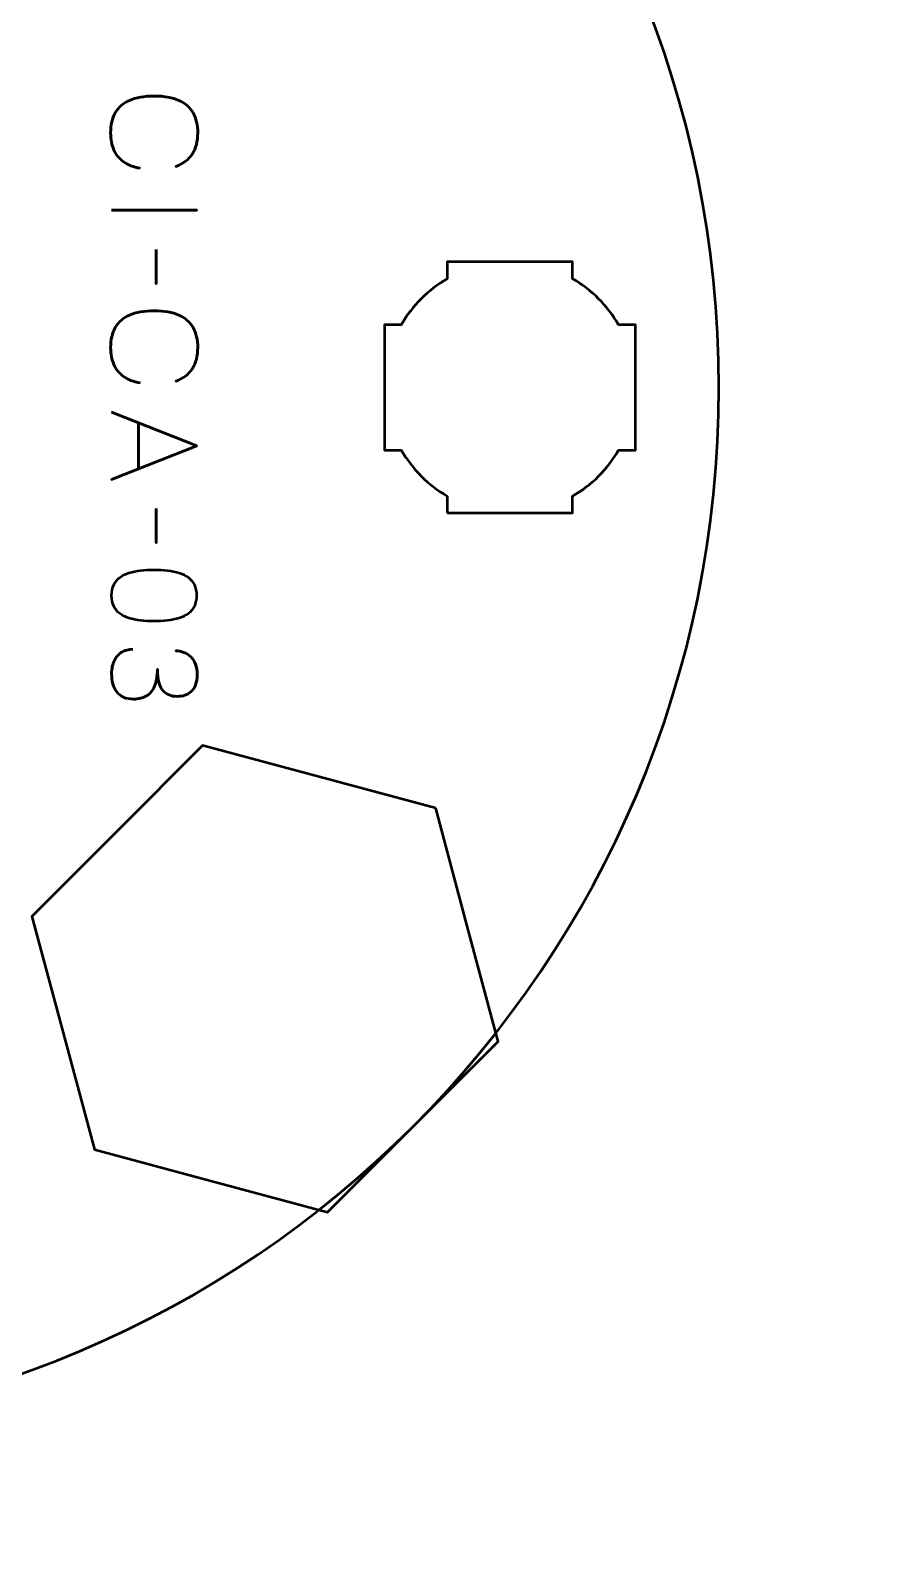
# Model space of a CAD drawing. Header units: centimetres. Extents: x -21 to 0, y -29.7 to 0.
# Drawn here: x -11.047 to -9.04, y -5.95 to -2.297 of the extents above; entities that cross this region are included whole.
import ezdxf

# ---------------------------------------------------------------- set-up
doc = ezdxf.new("R2010")
doc.units = ezdxf.units.CM
doc.header["$MEASUREMENT"] = 0
doc.layers.add('Layer 1', color=7, linetype='Continuous')

msp = doc.modelspace()

# ---------------------------------------------------------------- linework, layer by layer
at = {"layer": 'Layer 1', "color": 1, "lineweight": 53}
msp.add_open_spline([(-21.00003, -29.19995), (-21.00003, -29.19995), (-21.00003, -1.69992), (-21.00003, -1.69992), (-21.00003, -1.69992), (-21.00003, -1.61709), (-20.93286, -1.54992), (-20.85003, -1.54992), (-20.85003, -1.54992), (-20.7672, -1.54992), (-20.70003, -1.48275), (-20.70003, -1.39992), (-20.70003, -1.39992), (-20.70003, -1.31709), (-20.7672, -1.24992), (-20.85003, -1.24992), (-20.85003, -1.24992), (-20.93286, -1.24992), (-21.00003, -1.18275), (-21.00003, -1.09992), (-21.00003, -1.09992), (-21.00003, -1.09992), (-21.00003, -0.49992), (-21.00003, -0.49992), (-21.00003, -0.49992), (-21.00003, -0.22295), (-20.77694, 0.00004), (-20.49994, 0.00004), (-20.49994, 0.00004), (-20.49994, 0.00004), (-0.50008, 0.00004), (-0.50008, 0.00004), (-0.50008, 0.00004), (-0.22294, 0.00004), (0.00002, -0.22295), (0.00002, -0.49992), (0.00002, -0.49992), (0.00002, -0.49992), (0.00002, -29.19995), (0.00002, -29.19995), (0.00002, -29.19995), (0.00002, -29.47695), (-0.22294, -29.70004), (-0.50008, -29.70004), (-0.50008, -29.70004), (-0.50008, -29.70004), (-20.49994, -29.70004), (-20.49994, -29.70004), (-20.49994, -29.70004), (-20.77694, -29.70004), (-21.00003, -29.47695), (-21.00003, -29.19995)], degree=3, knots=[0, 0, 0, 0, 0.0769231, 0.0769231, 0.0769231, 0.0769231, 0.1538462, 0.1538462, 0.1538462, 0.1538462, 0.2307692, 0.2307692, 0.2307692, 0.2307692, 0.3076923, 0.3076923, 0.3076923, 0.3076923, 0.3846154, 0.3846154, 0.3846154, 0.3846154, 0.4615385, 0.4615385, 0.4615385, 0.4615385, 0.5384615, 0.5384615, 0.5384615, 0.5384615, 0.6153846, 0.6153846, 0.6153846, 0.6153846, 0.6923077, 0.6923077, 0.6923077, 0.6923077, 0.7692308, 0.7692308, 0.7692308, 0.7692308, 0.8461538, 0.8461538, 0.8461538, 0.8461538, 0.9230769, 0.9230769, 0.9230769, 0.9230769, 1, 1, 1, 1], dxfattribs=at)
at = {"layer": 'Layer 1', "color": 3, "lineweight": 53}
msp.add_open_spline([(-11.89997, -0.65), (-10.51947, -0.65), (-9.39997, -1.7695), (-9.39997, -3.15), (-9.39997, -3.15), (-9.39997, -4.5305), (-10.51947, -5.65), (-11.89997, -5.65), (-11.89997, -5.65), (-13.28047, -5.65), (-14.39997, -4.5305), (-14.39997, -3.15), (-14.39997, -3.15), (-14.39997, -1.7695), (-13.28047, -0.65), (-11.89997, -0.65)], degree=3, knots=[0, 0, 0, 0, 0.25, 0.25, 0.25, 0.25, 0.5, 0.5, 0.5, 0.5, 0.75, 0.75, 0.75, 0.75, 1, 1, 1, 1], dxfattribs=at)
at = {"layer": 'Layer 1', "color": 5, "lineweight": 53}
for points, knots in [([(-10.78449, -2.62604), (-10.80063, -2.62303), (-10.81394, -2.61776), (-10.82438, -2.61038), (-10.82438, -2.61038), (-10.83477, -2.60294), (-10.84249, -2.59344), (-10.84752, -2.58187), (-10.84752, -2.58187), (-10.85255, -2.57035), (-10.85509, -2.5568), (-10.85505, -2.54137), (-10.85505, -2.54137), (-10.85509, -2.5226), (-10.85147, -2.50666), (-10.84409, -2.49358), (-10.84409, -2.49358), (-10.83675, -2.48051), (-10.82541, -2.47054), (-10.81003, -2.46367), (-10.81003, -2.46367), (-10.79465, -2.4568), (-10.77494, -2.45337), (-10.75091, -2.45332), (-10.75091, -2.45332), (-10.72697, -2.45337), (-10.70731, -2.4568), (-10.69192, -2.46367), (-10.69192, -2.46367), (-10.67654, -2.47054), (-10.66516, -2.48051), (-10.65778, -2.49358), (-10.65778, -2.49358), (-10.65039, -2.50666), (-10.64672, -2.5226), (-10.64677, -2.54137), (-10.64677, -2.54137), (-10.64672, -2.56146), (-10.651, -2.5783), (-10.65961, -2.5918), (-10.65961, -2.5918), (-10.66822, -2.60534), (-10.68153, -2.61527), (-10.69954, -2.62152), (-10.69954, -2.62152), (-10.68153, -2.61527), (-10.66822, -2.60534), (-10.65961, -2.5918), (-10.65961, -2.5918), (-10.651, -2.5783), (-10.64672, -2.56146), (-10.64677, -2.54137), (-10.64677, -2.54137), (-10.64672, -2.5226), (-10.65039, -2.50666), (-10.65778, -2.49358), (-10.65778, -2.49358), (-10.66516, -2.48051), (-10.67654, -2.47054), (-10.69192, -2.46367), (-10.69192, -2.46367), (-10.70731, -2.4568), (-10.72697, -2.45337), (-10.75091, -2.45332), (-10.75091, -2.45332), (-10.77494, -2.45337), (-10.79465, -2.4568), (-10.81003, -2.46367), (-10.81003, -2.46367), (-10.82541, -2.47054), (-10.83675, -2.48051), (-10.84409, -2.49358), (-10.84409, -2.49358), (-10.85147, -2.50666), (-10.85509, -2.5226), (-10.85505, -2.54137), (-10.85505, -2.54137), (-10.85509, -2.5568), (-10.85255, -2.57035), (-10.84752, -2.58187), (-10.84752, -2.58187), (-10.84249, -2.59344), (-10.83477, -2.60294), (-10.82438, -2.61038), (-10.82438, -2.61038), (-10.81394, -2.61776), (-10.80063, -2.62303), (-10.78449, -2.62604)], [0, 0, 0, 0, 0.0454545, 0.0454545, 0.0454545, 0.0454545, 0.0909091, 0.0909091, 0.0909091, 0.0909091, 0.1363636, 0.1363636, 0.1363636, 0.1363636, 0.1818182, 0.1818182, 0.1818182, 0.1818182, 0.2272727, 0.2272727, 0.2272727, 0.2272727, 0.2727273, 0.2727273, 0.2727273, 0.2727273, 0.3181818, 0.3181818, 0.3181818, 0.3181818, 0.3636364, 0.3636364, 0.3636364, 0.3636364, 0.4090909, 0.4090909, 0.4090909, 0.4090909, 0.4545455, 0.4545455, 0.4545455, 0.4545455, 0.5, 0.5, 0.5, 0.5, 0.5454545, 0.5454545, 0.5454545, 0.5454545, 0.5909091, 0.5909091, 0.5909091, 0.5909091, 0.6363636, 0.6363636, 0.6363636, 0.6363636, 0.6818182, 0.6818182, 0.6818182, 0.6818182, 0.7272727, 0.7272727, 0.7272727, 0.7272727, 0.7727273, 0.7727273, 0.7727273, 0.7727273, 0.8181818, 0.8181818, 0.8181818, 0.8181818, 0.8636364, 0.8636364, 0.8636364, 0.8636364, 0.9090909, 0.9090909, 0.9090909, 0.9090909, 0.9545455, 0.9545455, 0.9545455, 0.9545455, 1, 1, 1, 1]), ([(-10.85279, -2.72594), (-10.85279, -2.72594), (-10.64931, -2.72594), (-10.64931, -2.72594), (-10.64931, -2.72594), (-10.64931, -2.72594), (-10.85279, -2.72594), (-10.85279, -2.72594)], [0, 0, 0, 0, 0.5, 0.5, 0.5, 0.5, 1, 1, 1, 1]), ([(-10.74639, -2.81992), (-10.74639, -2.81992), (-10.74639, -2.90205), (-10.74639, -2.90205), (-10.74639, -2.90205), (-10.74639, -2.90205), (-10.74639, -2.81992), (-10.74639, -2.81992)], [0, 0, 0, 0, 0.5, 0.5, 0.5, 0.5, 1, 1, 1, 1]), ([(-10.78449, -3.13939), (-10.80063, -3.13638), (-10.81394, -3.13111), (-10.82438, -3.12373), (-10.82438, -3.12373), (-10.83477, -3.11629), (-10.84249, -3.10679), (-10.84752, -3.09522), (-10.84752, -3.09522), (-10.85255, -3.0837), (-10.85509, -3.07015), (-10.85505, -3.05472), (-10.85505, -3.05472), (-10.85509, -3.03595), (-10.85147, -3.02001), (-10.84409, -3.00693), (-10.84409, -3.00693), (-10.83675, -2.99386), (-10.82541, -2.98389), (-10.81003, -2.97702), (-10.81003, -2.97702), (-10.79465, -2.97015), (-10.77494, -2.96672), (-10.75091, -2.96667), (-10.75091, -2.96667), (-10.72697, -2.96672), (-10.70731, -2.97015), (-10.69192, -2.97702), (-10.69192, -2.97702), (-10.67654, -2.98389), (-10.66516, -2.99386), (-10.65778, -3.00693), (-10.65778, -3.00693), (-10.65039, -3.02001), (-10.64672, -3.03595), (-10.64677, -3.05472), (-10.64677, -3.05472), (-10.64672, -3.07481), (-10.651, -3.09165), (-10.65961, -3.10515), (-10.65961, -3.10515), (-10.66822, -3.11869), (-10.68153, -3.12862), (-10.69954, -3.13487), (-10.69954, -3.13487), (-10.68153, -3.12862), (-10.66822, -3.11869), (-10.65961, -3.10515), (-10.65961, -3.10515), (-10.651, -3.09165), (-10.64672, -3.07481), (-10.64677, -3.05472), (-10.64677, -3.05472), (-10.64672, -3.03595), (-10.65039, -3.02001), (-10.65778, -3.00693), (-10.65778, -3.00693), (-10.66516, -2.99386), (-10.67654, -2.98389), (-10.69192, -2.97702), (-10.69192, -2.97702), (-10.70731, -2.97015), (-10.72697, -2.96672), (-10.75091, -2.96667), (-10.75091, -2.96667), (-10.77494, -2.96672), (-10.79465, -2.97015), (-10.81003, -2.97702), (-10.81003, -2.97702), (-10.82541, -2.98389), (-10.83675, -2.99386), (-10.84409, -3.00693), (-10.84409, -3.00693), (-10.85147, -3.02001), (-10.85509, -3.03595), (-10.85505, -3.05472), (-10.85505, -3.05472), (-10.85509, -3.07015), (-10.85255, -3.0837), (-10.84752, -3.09522), (-10.84752, -3.09522), (-10.84249, -3.10679), (-10.83477, -3.11629), (-10.82438, -3.12373), (-10.82438, -3.12373), (-10.81394, -3.13111), (-10.80063, -3.13638), (-10.78449, -3.13939)], [0, 0, 0, 0, 0.0454545, 0.0454545, 0.0454545, 0.0454545, 0.0909091, 0.0909091, 0.0909091, 0.0909091, 0.1363636, 0.1363636, 0.1363636, 0.1363636, 0.1818182, 0.1818182, 0.1818182, 0.1818182, 0.2272727, 0.2272727, 0.2272727, 0.2272727, 0.2727273, 0.2727273, 0.2727273, 0.2727273, 0.3181818, 0.3181818, 0.3181818, 0.3181818, 0.3636364, 0.3636364, 0.3636364, 0.3636364, 0.4090909, 0.4090909, 0.4090909, 0.4090909, 0.4545455, 0.4545455, 0.4545455, 0.4545455, 0.5, 0.5, 0.5, 0.5, 0.5454545, 0.5454545, 0.5454545, 0.5454545, 0.5909091, 0.5909091, 0.5909091, 0.5909091, 0.6363636, 0.6363636, 0.6363636, 0.6363636, 0.6818182, 0.6818182, 0.6818182, 0.6818182, 0.7272727, 0.7272727, 0.7272727, 0.7272727, 0.7727273, 0.7727273, 0.7727273, 0.7727273, 0.8181818, 0.8181818, 0.8181818, 0.8181818, 0.8636364, 0.8636364, 0.8636364, 0.8636364, 0.9090909, 0.9090909, 0.9090909, 0.9090909, 0.9545455, 0.9545455, 0.9545455, 0.9545455, 1, 1, 1, 1]), ([(-10.85279, -3.20881), (-10.85279, -3.20881), (-10.64931, -3.28952), (-10.64931, -3.28952), (-10.64931, -3.28952), (-10.64931, -3.28952), (-10.85279, -3.37052), (-10.85279, -3.37052), (-10.85279, -3.37052), (-10.85279, -3.37052), (-10.64931, -3.28952), (-10.64931, -3.28952), (-10.64931, -3.28952), (-10.64931, -3.28952), (-10.85279, -3.20881), (-10.85279, -3.20881)], [0, 0, 0, 0, 0.25, 0.25, 0.25, 0.25, 0.5, 0.5, 0.5, 0.5, 0.75, 0.75, 0.75, 0.75, 1, 1, 1, 1]), ([(-10.78873, -3.23421), (-10.78873, -3.23421), (-10.78873, -3.34484), (-10.78873, -3.34484), (-10.78873, -3.34484), (-10.78873, -3.34484), (-10.78873, -3.23421), (-10.78873, -3.23421)], [0, 0, 0, 0, 0.5, 0.5, 0.5, 0.5, 1, 1, 1, 1]), ([(-10.74639, -3.43938), (-10.74639, -3.43938), (-10.74639, -3.52151), (-10.74639, -3.52151), (-10.74639, -3.52151), (-10.74639, -3.52151), (-10.74639, -3.43938), (-10.74639, -3.43938)], [0, 0, 0, 0, 0.5, 0.5, 0.5, 0.5, 1, 1, 1, 1]), ([(-10.85279, -3.64765), (-10.85274, -3.65753), (-10.851, -3.66605), (-10.84762, -3.67315), (-10.84762, -3.67315), (-10.84423, -3.6802), (-10.83938, -3.68608), (-10.83322, -3.69079), (-10.83322, -3.69079), (-10.82701, -3.69544), (-10.81968, -3.69911), (-10.81121, -3.70184), (-10.81121, -3.70184), (-10.80274, -3.70452), (-10.79348, -3.70645), (-10.78332, -3.70753), (-10.78332, -3.70753), (-10.77316, -3.70866), (-10.76248, -3.70922), (-10.75119, -3.70918), (-10.75119, -3.70918), (-10.73995, -3.70922), (-10.72927, -3.70866), (-10.71916, -3.70753), (-10.71916, -3.70753), (-10.70905, -3.70645), (-10.69973, -3.70452), (-10.69127, -3.70184), (-10.69127, -3.70184), (-10.68285, -3.69911), (-10.67551, -3.69544), (-10.66925, -3.69079), (-10.66925, -3.69079), (-10.66304, -3.68608), (-10.6582, -3.6802), (-10.65481, -3.67315), (-10.65481, -3.67315), (-10.65138, -3.66605), (-10.64964, -3.65753), (-10.64959, -3.64765), (-10.64959, -3.64765), (-10.64964, -3.63778), (-10.65138, -3.62926), (-10.65481, -3.62216), (-10.65481, -3.62216), (-10.6582, -3.6151), (-10.66304, -3.60922), (-10.66925, -3.60452), (-10.66925, -3.60452), (-10.67551, -3.59986), (-10.68285, -3.5962), (-10.69127, -3.59347), (-10.69127, -3.59347), (-10.69973, -3.59079), (-10.70905, -3.58886), (-10.71916, -3.58778), (-10.71916, -3.58778), (-10.72927, -3.58665), (-10.73995, -3.58608), (-10.75119, -3.58613), (-10.75119, -3.58613), (-10.76248, -3.58608), (-10.77316, -3.58665), (-10.78332, -3.58778), (-10.78332, -3.58778), (-10.79348, -3.58886), (-10.80274, -3.59079), (-10.81121, -3.59347), (-10.81121, -3.59347), (-10.81968, -3.5962), (-10.82701, -3.59986), (-10.83322, -3.60452), (-10.83322, -3.60452), (-10.83938, -3.60922), (-10.84423, -3.6151), (-10.84762, -3.62216), (-10.84762, -3.62216), (-10.851, -3.62926), (-10.85274, -3.63778), (-10.85279, -3.64765)], [0, 0, 0, 0, 0.05, 0.05, 0.05, 0.05, 0.1, 0.1, 0.1, 0.1, 0.15, 0.15, 0.15, 0.15, 0.2, 0.2, 0.2, 0.2, 0.25, 0.25, 0.25, 0.25, 0.3, 0.3, 0.3, 0.3, 0.35, 0.35, 0.35, 0.35, 0.4, 0.4, 0.4, 0.4, 0.45, 0.45, 0.45, 0.45, 0.5, 0.5, 0.5, 0.5, 0.55, 0.55, 0.55, 0.55, 0.6, 0.6, 0.6, 0.6, 0.65, 0.65, 0.65, 0.65, 0.7, 0.7, 0.7, 0.7, 0.75, 0.75, 0.75, 0.75, 0.8, 0.8, 0.8, 0.8, 0.85, 0.85, 0.85, 0.85, 0.9, 0.9, 0.9, 0.9, 0.95, 0.95, 0.95, 0.95, 1, 1, 1, 1]), ([(-10.85279, -3.64765), (-10.85274, -3.65753), (-10.851, -3.66605), (-10.84762, -3.67315), (-10.84762, -3.67315), (-10.84423, -3.6802), (-10.83938, -3.68608), (-10.83322, -3.69079), (-10.83322, -3.69079), (-10.82701, -3.69544), (-10.81968, -3.69911), (-10.81121, -3.70184), (-10.81121, -3.70184), (-10.80274, -3.70452), (-10.79348, -3.70645), (-10.78332, -3.70753), (-10.78332, -3.70753), (-10.77316, -3.70866), (-10.76248, -3.70922), (-10.75119, -3.70918), (-10.75119, -3.70918), (-10.73995, -3.70922), (-10.72927, -3.70866), (-10.71916, -3.70753), (-10.71916, -3.70753), (-10.70905, -3.70645), (-10.69973, -3.70452), (-10.69127, -3.70184), (-10.69127, -3.70184), (-10.68285, -3.69911), (-10.67551, -3.69544), (-10.66925, -3.69079), (-10.66925, -3.69079), (-10.66304, -3.68608), (-10.6582, -3.6802), (-10.65481, -3.67315), (-10.65481, -3.67315), (-10.65138, -3.66605), (-10.64964, -3.65753), (-10.64959, -3.64765), (-10.64959, -3.64765), (-10.64964, -3.63778), (-10.65138, -3.62926), (-10.65481, -3.62216), (-10.65481, -3.62216), (-10.6582, -3.6151), (-10.66304, -3.60922), (-10.66925, -3.60452), (-10.66925, -3.60452), (-10.67551, -3.59986), (-10.68285, -3.5962), (-10.69127, -3.59347), (-10.69127, -3.59347), (-10.69973, -3.59079), (-10.70905, -3.58886), (-10.71916, -3.58778), (-10.71916, -3.58778), (-10.72927, -3.58665), (-10.73995, -3.58608), (-10.75119, -3.58613), (-10.75119, -3.58613), (-10.76248, -3.58608), (-10.77316, -3.58665), (-10.78332, -3.58778), (-10.78332, -3.58778), (-10.79348, -3.58886), (-10.80274, -3.59079), (-10.81121, -3.59347), (-10.81121, -3.59347), (-10.81968, -3.5962), (-10.82701, -3.59986), (-10.83322, -3.60452), (-10.83322, -3.60452), (-10.83938, -3.60922), (-10.84423, -3.6151), (-10.84762, -3.62216), (-10.84762, -3.62216), (-10.851, -3.62926), (-10.85274, -3.63778), (-10.85279, -3.64765)], [0, 0, 0, 0, 0.05, 0.05, 0.05, 0.05, 0.1, 0.1, 0.1, 0.1, 0.15, 0.15, 0.15, 0.15, 0.2, 0.2, 0.2, 0.2, 0.25, 0.25, 0.25, 0.25, 0.3, 0.3, 0.3, 0.3, 0.35, 0.35, 0.35, 0.35, 0.4, 0.4, 0.4, 0.4, 0.45, 0.45, 0.45, 0.45, 0.5, 0.5, 0.5, 0.5, 0.55, 0.55, 0.55, 0.55, 0.6, 0.6, 0.6, 0.6, 0.65, 0.65, 0.65, 0.65, 0.7, 0.7, 0.7, 0.7, 0.75, 0.75, 0.75, 0.75, 0.8, 0.8, 0.8, 0.8, 0.85, 0.85, 0.85, 0.85, 0.9, 0.9, 0.9, 0.9, 0.95, 0.95, 0.95, 0.95, 1, 1, 1, 1]), ([(-10.80171, -3.77606), (-10.81187, -3.77611), (-10.82071, -3.77846), (-10.82838, -3.78312), (-10.82838, -3.78312), (-10.836, -3.78777), (-10.84197, -3.7944), (-10.84625, -3.80306), (-10.84625, -3.80306), (-10.85053, -3.81171), (-10.8527, -3.82211), (-10.85279, -3.8342), (-10.85279, -3.8342), (-10.85279, -3.84328), (-10.85185, -3.85151), (-10.84987, -3.85894), (-10.84987, -3.85894), (-10.8479, -3.86642), (-10.84484, -3.87281), (-10.84065, -3.87822), (-10.84065, -3.87822), (-10.83647, -3.88363), (-10.83106, -3.88777), (-10.82447, -3.89069), (-10.82447, -3.89069), (-10.81784, -3.89365), (-10.80989, -3.89511), (-10.80058, -3.89516), (-10.80058, -3.89516), (-10.78816, -3.8952), (-10.77767, -3.89266), (-10.76916, -3.88763), (-10.76916, -3.88763), (-10.76065, -3.8826), (-10.75425, -3.87479), (-10.74987, -3.8643), (-10.74987, -3.8643), (-10.7455, -3.85381), (-10.74329, -3.84036), (-10.74329, -3.82404), (-10.74329, -3.82404), (-10.74334, -3.83622), (-10.74221, -3.84643), (-10.7399, -3.85475), (-10.7399, -3.85475), (-10.7376, -3.86303), (-10.73435, -3.86966), (-10.73012, -3.87465), (-10.73012, -3.87465), (-10.72593, -3.87963), (-10.72095, -3.88326), (-10.71521, -3.88542), (-10.71521, -3.88542), (-10.70952, -3.88763), (-10.70326, -3.88871), (-10.69644, -3.88867), (-10.69644, -3.88867), (-10.68962, -3.88871), (-10.68332, -3.88777), (-10.67748, -3.88589), (-10.67748, -3.88589), (-10.67165, -3.88406), (-10.66652, -3.88105), (-10.66215, -3.87695), (-10.66215, -3.87695), (-10.65778, -3.87286), (-10.65434, -3.86745), (-10.6519, -3.86082), (-10.6519, -3.86082), (-10.64945, -3.85414), (-10.64823, -3.846), (-10.64818, -3.83645), (-10.64818, -3.83645), (-10.64823, -3.82695), (-10.64964, -3.81863), (-10.65237, -3.81157), (-10.65237, -3.81157), (-10.65509, -3.80447), (-10.65881, -3.79864), (-10.66356, -3.79393), (-10.66356, -3.79393), (-10.66831, -3.78928), (-10.67372, -3.7858), (-10.67984, -3.78349), (-10.67984, -3.78349), (-10.68595, -3.78114), (-10.69244, -3.78001), (-10.69926, -3.78001), (-10.69926, -3.78001), (-10.69244, -3.78001), (-10.68595, -3.78114), (-10.67984, -3.78349), (-10.67984, -3.78349), (-10.67372, -3.7858), (-10.66831, -3.78928), (-10.66356, -3.79393), (-10.66356, -3.79393), (-10.65881, -3.79864), (-10.65509, -3.80447), (-10.65237, -3.81157), (-10.65237, -3.81157), (-10.64964, -3.81863), (-10.64823, -3.82695), (-10.64818, -3.83645), (-10.64818, -3.83645), (-10.64823, -3.846), (-10.64945, -3.85414), (-10.6519, -3.86082), (-10.6519, -3.86082), (-10.65434, -3.86745), (-10.65778, -3.87286), (-10.66215, -3.87695), (-10.66215, -3.87695), (-10.66652, -3.88105), (-10.67165, -3.88406), (-10.67748, -3.88589), (-10.67748, -3.88589), (-10.68332, -3.88777), (-10.68962, -3.88871), (-10.69644, -3.88867), (-10.69644, -3.88867), (-10.70326, -3.88871), (-10.70952, -3.88763), (-10.71521, -3.88542), (-10.71521, -3.88542), (-10.72095, -3.88326), (-10.72593, -3.87963), (-10.73012, -3.87465), (-10.73012, -3.87465), (-10.73435, -3.86966), (-10.7376, -3.86303), (-10.7399, -3.85475), (-10.7399, -3.85475), (-10.74221, -3.84643), (-10.74334, -3.83622), (-10.74329, -3.82404), (-10.74329, -3.82404), (-10.74329, -3.84036), (-10.7455, -3.85381), (-10.74987, -3.8643), (-10.74987, -3.8643), (-10.75425, -3.87479), (-10.76065, -3.8826), (-10.76916, -3.88763), (-10.76916, -3.88763), (-10.77767, -3.89266), (-10.78816, -3.8952), (-10.80058, -3.89516), (-10.80058, -3.89516), (-10.80989, -3.89511), (-10.81784, -3.89365), (-10.82447, -3.89069), (-10.82447, -3.89069), (-10.83106, -3.88777), (-10.83647, -3.88363), (-10.84065, -3.87822), (-10.84065, -3.87822), (-10.84484, -3.87281), (-10.8479, -3.86642), (-10.84987, -3.85894), (-10.84987, -3.85894), (-10.85185, -3.85151), (-10.85279, -3.84328), (-10.85279, -3.8342), (-10.85279, -3.8342), (-10.8527, -3.82211), (-10.85053, -3.81171), (-10.84625, -3.80306), (-10.84625, -3.80306), (-10.84197, -3.7944), (-10.836, -3.78777), (-10.82838, -3.78312), (-10.82838, -3.78312), (-10.82071, -3.77846), (-10.81187, -3.77611), (-10.80171, -3.77606)], [0, 0, 0, 0, 0.0227273, 0.0227273, 0.0227273, 0.0227273, 0.0454545, 0.0454545, 0.0454545, 0.0454545, 0.0681818, 0.0681818, 0.0681818, 0.0681818, 0.0909091, 0.0909091, 0.0909091, 0.0909091, 0.1136364, 0.1136364, 0.1136364, 0.1136364, 0.1363636, 0.1363636, 0.1363636, 0.1363636, 0.1590909, 0.1590909, 0.1590909, 0.1590909, 0.1818182, 0.1818182, 0.1818182, 0.1818182, 0.2045455, 0.2045455, 0.2045455, 0.2045455, 0.2272727, 0.2272727, 0.2272727, 0.2272727, 0.25, 0.25, 0.25, 0.25, 0.2727273, 0.2727273, 0.2727273, 0.2727273, 0.2954545, 0.2954545, 0.2954545, 0.2954545, 0.3181818, 0.3181818, 0.3181818, 0.3181818, 0.3409091, 0.3409091, 0.3409091, 0.3409091, 0.3636364, 0.3636364, 0.3636364, 0.3636364, 0.3863636, 0.3863636, 0.3863636, 0.3863636, 0.4090909, 0.4090909, 0.4090909, 0.4090909, 0.4318182, 0.4318182, 0.4318182, 0.4318182, 0.4545455, 0.4545455, 0.4545455, 0.4545455, 0.4772727, 0.4772727, 0.4772727, 0.4772727, 0.5, 0.5, 0.5, 0.5, 0.5227273, 0.5227273, 0.5227273, 0.5227273, 0.5454545, 0.5454545, 0.5454545, 0.5454545, 0.5681818, 0.5681818, 0.5681818, 0.5681818, 0.5909091, 0.5909091, 0.5909091, 0.5909091, 0.6136364, 0.6136364, 0.6136364, 0.6136364, 0.6363636, 0.6363636, 0.6363636, 0.6363636, 0.6590909, 0.6590909, 0.6590909, 0.6590909, 0.6818182, 0.6818182, 0.6818182, 0.6818182, 0.7045455, 0.7045455, 0.7045455, 0.7045455, 0.7272727, 0.7272727, 0.7272727, 0.7272727, 0.75, 0.75, 0.75, 0.75, 0.7727273, 0.7727273, 0.7727273, 0.7727273, 0.7954545, 0.7954545, 0.7954545, 0.7954545, 0.8181818, 0.8181818, 0.8181818, 0.8181818, 0.8409091, 0.8409091, 0.8409091, 0.8409091, 0.8636364, 0.8636364, 0.8636364, 0.8636364, 0.8863636, 0.8863636, 0.8863636, 0.8863636, 0.9090909, 0.9090909, 0.9090909, 0.9090909, 0.9318182, 0.9318182, 0.9318182, 0.9318182, 0.9545455, 0.9545455, 0.9545455, 0.9545455, 0.9772727, 0.9772727, 0.9772727, 0.9772727, 1, 1, 1, 1])]:
    msp.add_open_spline(points, degree=3, knots=knots, dxfattribs=at)
at = {"layer": 'Layer 1', "lineweight": 53}
for points, knots in [([(-10.04996, -3.45006), (-10.04996, -3.45006), (-10.04996, -3.40988), (-10.04996, -3.40988), (-10.04996, -3.40988), (-10.0955, -3.38355), (-10.13346, -3.3456), (-10.15981, -3.30007), (-10.15981, -3.30007), (-10.15981, -3.30007), (-10.19996, -3.30007), (-10.19996, -3.30007), (-10.19996, -3.30007), (-10.19996, -3.30007), (-10.19996, -3.15155), (-10.19996, -3.15155), (-10.19996, -3.15155), (-10.19996, -3.15155), (-10.19998, -3.15), (-10.19998, -3.15), (-10.19998, -3.15), (-10.19998, -3.15), (-10.19996, -3.14845), (-10.19996, -3.14845), (-10.19996, -3.14845), (-10.19996, -3.14845), (-10.19996, -3.00006), (-10.19996, -3.00006), (-10.19996, -3.00006), (-10.19996, -3.00006), (-10.15986, -3.00006), (-10.15986, -3.00006), (-10.15986, -3.00006), (-10.13351, -2.95449), (-10.09552, -2.91649), (-10.04996, -2.89013), (-10.04996, -2.89013), (-10.04996, -2.89013), (-10.04996, -2.85005), (-10.04996, -2.85005), (-10.04996, -2.85005), (-10.04996, -2.85005), (-9.90462, -2.85005), (-9.90462, -2.85005), (-9.90462, -2.85005), (-9.90462, -2.85005), (-9.89998, -2.84999), (-9.89998, -2.84999), (-9.89998, -2.84999), (-9.89998, -2.84999), (-9.89533, -2.85005), (-9.89533, -2.85005), (-9.89533, -2.85005), (-9.89533, -2.85005), (-9.74995, -2.85005), (-9.74995, -2.85005), (-9.74995, -2.85005), (-9.74995, -2.85005), (-9.74995, -2.89013), (-9.74995, -2.89013), (-9.74995, -2.89013), (-9.70438, -2.91649), (-9.66641, -2.95449), (-9.64007, -3.00006), (-9.64007, -3.00006), (-9.64007, -3.00006), (-9.59995, -3.00006), (-9.59995, -3.00006), (-9.59995, -3.00006), (-9.59995, -3.00006), (-9.59995, -3.30007), (-9.59995, -3.30007), (-9.59995, -3.30007), (-9.59995, -3.30007), (-9.64012, -3.30007), (-9.64012, -3.30007), (-9.64012, -3.30007), (-9.66646, -3.3456), (-9.70442, -3.38355), (-9.74995, -3.40988), (-9.74995, -3.40988), (-9.74995, -3.40988), (-9.74995, -3.45006), (-9.74995, -3.45006), (-9.74995, -3.45006), (-9.74995, -3.45006), (-10.04996, -3.45006), (-10.04996, -3.45006)], [0, 0, 0, 0, 0.0454545, 0.0454545, 0.0454545, 0.0454545, 0.0909091, 0.0909091, 0.0909091, 0.0909091, 0.1363636, 0.1363636, 0.1363636, 0.1363636, 0.1818182, 0.1818182, 0.1818182, 0.1818182, 0.2272727, 0.2272727, 0.2272727, 0.2272727, 0.2727273, 0.2727273, 0.2727273, 0.2727273, 0.3181818, 0.3181818, 0.3181818, 0.3181818, 0.3636364, 0.3636364, 0.3636364, 0.3636364, 0.4090909, 0.4090909, 0.4090909, 0.4090909, 0.4545455, 0.4545455, 0.4545455, 0.4545455, 0.5, 0.5, 0.5, 0.5, 0.5454545, 0.5454545, 0.5454545, 0.5454545, 0.5909091, 0.5909091, 0.5909091, 0.5909091, 0.6363636, 0.6363636, 0.6363636, 0.6363636, 0.6818182, 0.6818182, 0.6818182, 0.6818182, 0.7272727, 0.7272727, 0.7272727, 0.7272727, 0.7727273, 0.7727273, 0.7727273, 0.7727273, 0.8181818, 0.8181818, 0.8181818, 0.8181818, 0.8636364, 0.8636364, 0.8636364, 0.8636364, 0.9090909, 0.9090909, 0.9090909, 0.9090909, 0.9545455, 0.9545455, 0.9545455, 0.9545455, 1, 1, 1, 1]), ([(-10.07752, -4.15597), (-10.07752, -4.15597), (-10.00281, -4.4348), (-10.00281, -4.4348), (-10.00281, -4.4348), (-10.00281, -4.4348), (-9.92809, -4.71364), (-9.92809, -4.71364), (-9.92809, -4.71364), (-9.92809, -4.71364), (-10.13221, -4.91777), (-10.13221, -4.91777), (-10.13221, -4.91777), (-10.13221, -4.91777), (-10.33634, -5.12189), (-10.33634, -5.12189), (-10.33634, -5.12189), (-10.33634, -5.12189), (-10.61518, -5.04717), (-10.61518, -5.04717), (-10.61518, -5.04717), (-10.61518, -5.04717), (-10.89401, -4.97246), (-10.89401, -4.97246), (-10.89401, -4.97246), (-10.89401, -4.97246), (-10.96873, -4.69363), (-10.96873, -4.69363), (-10.96873, -4.69363), (-10.96873, -4.69363), (-11.04344, -4.41478), (-11.04344, -4.41478), (-11.04344, -4.41478), (-11.04344, -4.41478), (-10.83932, -4.21066), (-10.83932, -4.21066), (-10.83932, -4.21066), (-10.83932, -4.21066), (-10.6352, -4.00654), (-10.6352, -4.00654), (-10.6352, -4.00654), (-10.6352, -4.00654), (-10.35635, -4.08125), (-10.35635, -4.08125), (-10.35635, -4.08125), (-10.35635, -4.08125), (-10.07752, -4.15597), (-10.07752, -4.15597)], [0, 0, 0, 0, 0.0833333, 0.0833333, 0.0833333, 0.0833333, 0.1666667, 0.1666667, 0.1666667, 0.1666667, 0.25, 0.25, 0.25, 0.25, 0.3333333, 0.3333333, 0.3333333, 0.3333333, 0.4166667, 0.4166667, 0.4166667, 0.4166667, 0.5, 0.5, 0.5, 0.5, 0.5833333, 0.5833333, 0.5833333, 0.5833333, 0.6666667, 0.6666667, 0.6666667, 0.6666667, 0.75, 0.75, 0.75, 0.75, 0.8333333, 0.8333333, 0.8333333, 0.8333333, 0.9166667, 0.9166667, 0.9166667, 0.9166667, 1, 1, 1, 1])]:
    msp.add_open_spline(points, degree=3, knots=knots, dxfattribs=at)

doc.saveas('drawing.dxf')
